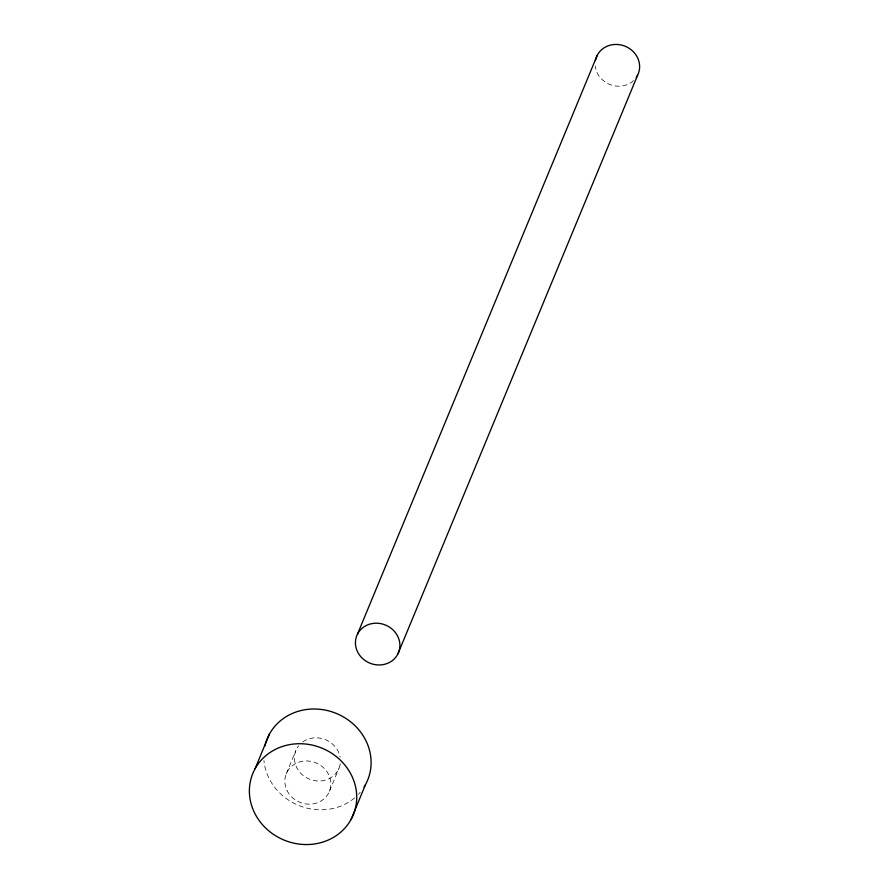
<?xml version="1.0" encoding="UTF-8"?>
<svg xmlns="http://www.w3.org/2000/svg" width="889" height="889" viewBox="0 0 889 889"><rect width="100%" height="100%" fill="white"/><g stroke="black" fill="none" stroke-linecap="round" stroke-linejoin="round"><path stroke-width="0.67" stroke-dasharray="4.45 3.33" d="M286.247 773.852L295.837 750.705M329.441 791.266L339.031 768.118M360.223 792.321A54.329 49.717 22.5 0 1 358.467 794.266M354.644 797.866A54.329 49.717 22.5 0 1 298.526 805.378A54.329 49.717 22.5 0 1 263.944 760.517M340.209 763.807A23.281 21.303 22.5 0 1 308.95 778.953A23.281 21.303 22.5 0 1 298.626 745.882M302.693 741.982A23.281 21.303 22.5 0 1 340.098 757.061M633.579 80.577A22.514 20.591 22.5 0 1 610.176 84.611A22.514 20.591 22.5 0 1 595.252 65.986M286.969 790.388A23.281 21.303 22.5 0 0 326.652 796.088A23.281 21.303 22.5 0 0 309.917 761.206A23.281 21.303 22.5 0 0 286.969 790.388"/><path stroke-width="1.33" d="M255.065 768.752L269.445 734.025M357.445 634.224L597.175 55.462M397.894 653.948A22.514 20.591 22.5 0 0 375.569 623.211A22.514 20.591 22.5 0 0 359.545 655.104A22.514 20.591 22.5 0 0 397.894 653.948L637.624 75.187M351.033 819.525A54.329 49.717 22.5 0 0 299.893 743.715A54.329 49.717 22.5 0 0 258.221 819.169A54.329 49.717 22.5 0 0 351.033 819.525L365.423 784.798M264.855 746.16A54.329 49.717 22.5 0 1 336.342 713.434A54.329 49.717 22.5 0 1 364.101 787.021M595.463 60.563A22.514 20.591 22.5 0 1 625.3 46.306A22.514 20.591 22.5 0 1 636.235 77.51"/></g></svg>
